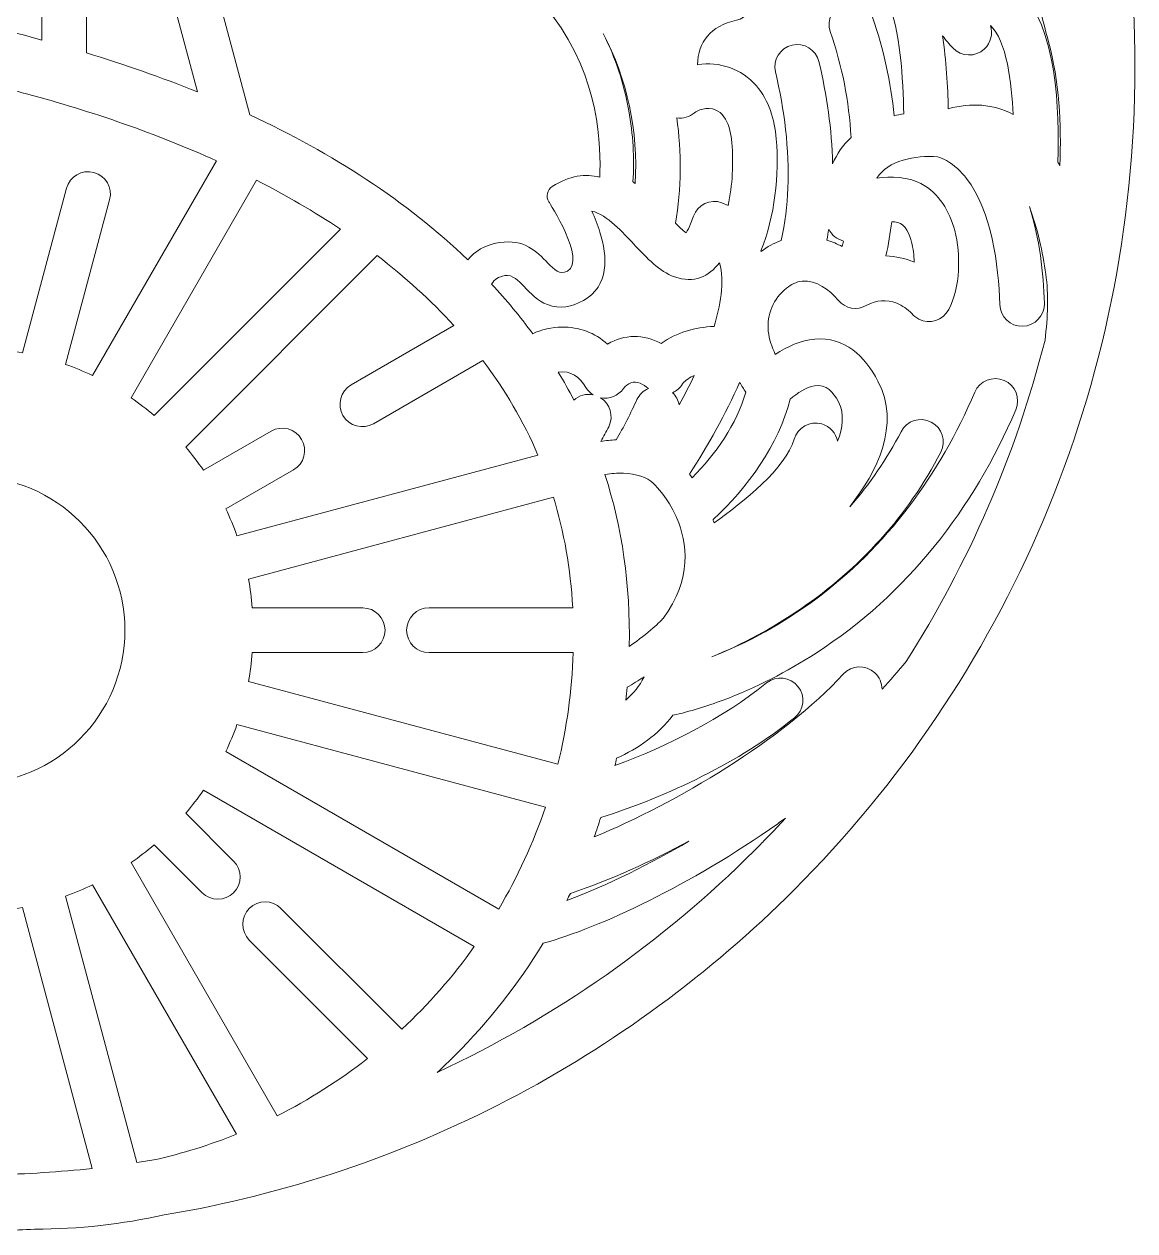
# Model space of a CAD drawing. Header units: millimetres. Extents: x -203 to 203, y -203 to 203.
# Drawn here: x 9.2 to 203.2, y -203.2 to 7.4 of the extents above; entities that cross this region are included whole.
import ezdxf

# ---------------------------------------------------------------- set-up
doc = ezdxf.new("R2010")
doc.units = ezdxf.units.MM
doc.header["$MEASUREMENT"] = 0
doc.layers.add('Layer 1', color=7, linetype='Continuous')

msp = doc.modelspace()

# ---------------------------------------------------------------- linework, layer by layer
at = {"layer": 'Layer 1', "lineweight": 9}
for points, knots in [([(33.7208, -200.4134), (76.3242, -193.2977), (114.4402, -172.9273), (143.6838, -143.6838), (180.4558, -106.9117), (203.2, -56.1117), (203.2, 0), (203.2, 56.1116), (180.4558, 106.9117), (143.6838, 143.6838), (108.1613, 179.2061), (61.0701, 200.2619), (10.8867, 202.9111), (9.3566, 202.9111), (7.8348, 203.165), (6.3208, 203.0996), (4.2214, 203.1637), (2.115, 203.2), (0, 203.2), (-112.2233, 203.2), (-203.2, 112.2234), (-203.2, 0), (-203.2, -112.2232), (-112.2236, -203.2), (0, -203.2), (3.7048, -203.2), (7.3858, -203.0983), (11.0418, -202.9022), (18.8322, -202.8955), (26.4212, -202.0358), (33.7208, -200.4134)], [0, 0, 0, 0, 0.1, 0.1, 0.1, 0.2, 0.2, 0.2, 0.3, 0.3, 0.3, 0.4, 0.4, 0.4, 0.5, 0.5, 0.5, 0.6, 0.6, 0.6, 0.7, 0.7, 0.7, 0.8, 0.8, 0.8, 0.9, 0.9, 0.9, 1, 1, 1, 1]), ([(48.6383, -8.3694), (48.6383, -8.3694), (30.4174, 59.6317), (30.4174, 59.6317), (31.1549, 60.2118), (31.8751, 60.8129), (32.5777, 61.4335), (32.5777, 61.4335), (45.6636, 38.768), (45.6636, 38.768), (46.7364, 36.9099), (49.1191, 36.2653), (50.9801, 37.3347), (52.8431, 38.4053), (53.4896, 40.7951), (52.4149, 42.6567), (52.4149, 42.6567), (38.1969, 67.2829), (38.1969, 67.2829), (38.6138, 67.7949), (39.021, 68.315), (39.4175, 68.8437), (39.4175, 68.8437), (64.9685, 43.2927), (64.9685, 43.2927), (58.2747, 37.4496), (56.0941, 28.1537), (60.135, 19.8271), (66.1762, 7.3785), (79.4899, 11.5188), (79.5283, 11.5302), (79.5283, 11.5302), (79.5276, 11.5323), (79.5276, 11.5323), (80.9887, 11.9663), (81.4278, 13.9235), (80.1917, 14.9157), (77.9375, 16.7252), (79.2046, 22.2862), (84.0438, 22.2801), (85.0505, 22.2788), (86.1875, 22.0588), (87.4521, 21.5612), (87.6255, 21.4539), (87.8158, 21.3736), (88.0162, 21.3246), (91.5886, 19.7319), (96.122, 15.9773), (101.5777, 8.811), (109.6898, -1.8444), (110.0396, -14.0765), (109.7494, -19.2805), (107.2789, -18.6391), (104.546, -18.9471), (101.4758, -20.8885), (100.5586, -21.4694), (100.2893, -22.6831), (100.8807, -23.5949), (100.8995, -23.624), (107.4999, -33.7707), (104.1008, -35.6452), (102.7522, -36.3889), (101.7912, -35.3951), (100.6979, -34.2643), (98.7512, -32.251), (96.5731, -29.9984), (92.2611, -30.6784), (89.6619, -31.0882), (87.8996, -32.259), (86.7053, -33.6824), (76.0108, -23.4243), (63.1143, -15.1296), (48.6383, -8.3694)], [0, 0, 0, 0, 0.04166667, 0.04166667, 0.04166667, 0.08333333, 0.08333333, 0.08333333, 0.125, 0.125, 0.125, 0.16666667, 0.16666667, 0.16666667, 0.20833333, 0.20833333, 0.20833333, 0.25, 0.25, 0.25, 0.29166667, 0.29166667, 0.29166667, 0.33333333, 0.33333333, 0.33333333, 0.375, 0.375, 0.375, 0.41666667, 0.41666667, 0.41666667, 0.45833333, 0.45833333, 0.45833333, 0.5, 0.5, 0.5, 0.54166667, 0.54166667, 0.54166667, 0.58333333, 0.58333333, 0.58333333, 0.625, 0.625, 0.625, 0.66666667, 0.66666667, 0.66666667, 0.70833333, 0.70833333, 0.70833333, 0.75, 0.75, 0.75, 0.79166667, 0.79166667, 0.79166667, 0.83333333, 0.83333333, 0.83333333, 0.875, 0.875, 0.875, 0.91666667, 0.91666667, 0.91666667, 0.95833333, 0.95833333, 0.95833333, 1, 1, 1, 1]), ([(12.3091, 4.6638), (6.8804, 6.1347), (1.8939, 7.6217), (-3.366, 9.4246), (-3.366, 9.4246), (7.4175, 49.6692), (7.4175, 49.6692), (9.0766, 49.92), (10.7087, 50.2529), (12.3091, 50.6649), (12.3091, 50.6649), (12.3091, 40.9651), (12.3091, 40.9651), (12.3091, 38.8096), (14.0577, 37.0611), (16.2132, 37.0611), (18.3686, 37.0611), (20.1172, 38.8096), (20.1172, 40.9651), (20.1172, 40.9651), (20.1172, 53.3988), (20.1172, 53.3988), (21.2873, 53.9232), (22.4331, 54.4921), (23.5528, 55.103), (23.5528, 55.103), (39.4929, -4.3864), (39.4929, -4.3864), (33.2121, -1.8376), (26.7275, 0.4301), (20.1172, 2.4338), (20.1172, 2.4338), (20.1172, 25.8228), (20.1172, 25.8228), (20.1172, 27.9783), (18.3686, 29.7268), (16.2132, 29.7268), (14.0577, 29.7268), (12.3091, 27.9783), (12.3091, 25.8228), (12.3091, 25.8228), (12.3091, 4.6638), (12.3091, 4.6638)], [0, 0, 0, 0, 0.07142857, 0.07142857, 0.07142857, 0.14285714, 0.14285714, 0.14285714, 0.21428571, 0.21428571, 0.21428571, 0.28571429, 0.28571429, 0.28571429, 0.35714286, 0.35714286, 0.35714286, 0.42857143, 0.42857143, 0.42857143, 0.5, 0.5, 0.5, 0.57142857, 0.57142857, 0.57142857, 0.64285714, 0.64285714, 0.64285714, 0.71428571, 0.71428571, 0.71428571, 0.78571429, 0.78571429, 0.78571429, 0.85714286, 0.85714286, 0.85714286, 0.92857143, 0.92857143, 0.92857143, 1, 1, 1, 1]), ([(174.2549, 16.4561), (176.8332, 15.7377), (179.3713, 17.8007), (179.1924, 20.4743), (179.0109, 23.1886), (179.1601, 27.1825), (181.8789, 28.7127), (182.8699, 29.2705), (184.0782, 29.4579), (185.2877, 29.4417), (183.6302, 25.5168), (184.4006, 20.478), (185.2057, 16.3915), (186.001, 12.3547), (187.0604, 8.3226), (188.1256, 4.3493), (189.9583, -2.4869), (190.4322, -9.9631), (190.0858, -17.2313), (189.9682, -17.0095), (189.8481, -16.7893), (189.7256, -16.5708), (190.097, -8.1359), (189.5603, 7.5185), (183.0011, 13.1653), (181.3748, 14.5653), (178.8954, 14.3798), (177.4955, 12.7535), (176.5888, 11.7001), (176.3471, 10.289), (176.7314, 9.045), (175.3664, 10.5774), (173.8632, 12.7027), (173.7125, 14.7184), (173.6735, 15.2387), (173.7429, 16.1488), (174.2549, 16.4561)], [0, 0, 0, 0, 0.08333333, 0.08333333, 0.08333333, 0.16666667, 0.16666667, 0.16666667, 0.25, 0.25, 0.25, 0.33333333, 0.33333333, 0.33333333, 0.41666667, 0.41666667, 0.41666667, 0.5, 0.5, 0.5, 0.58333333, 0.58333333, 0.58333333, 0.66666667, 0.66666667, 0.66666667, 0.75, 0.75, 0.75, 0.83333333, 0.83333333, 0.83333333, 0.91666667, 0.91666667, 0.91666667, 1, 1, 1, 1]), ([(126.8315, 0.362), (126.8842, 4.3836), (129.091, 7.0794), (133.6246, 8.132), (135.4039, 8.5451), (136.661, 10.1396), (136.6485, 11.9565), (136.7019, 12.8447), (137.0742, 13.8771), (137.5236, 14.6234), (138.6475, 16.4898), (140.565, 17.4425), (142.6445, 17.8736), (144.6112, 18.2814), (146.8691, 18.2781), (148.5104, 16.9611), (148.9896, 16.5766), (149.5934, 15.8876), (149.8175, 15.2988), (150.583, 13.2884), (152.8422, 12.2753), (154.8526, 13.0407), (155.0307, 13.1084), (155.2036, 13.1892), (155.3699, 13.2821), (155.957, 13.545), (156.7104, 13.6868), (157.3407, 13.6228), (158.705, 13.4844), (159.53, 12.4155), (160.0829, 11.2507), (162.2141, 6.7604), (162.7458, -2.3919), (162.8457, -8.2196), (162.2832, -8.3109), (161.7233, -8.4215), (161.1688, -8.5533), (160.5962, -2.6314), (159.3182, 3.0098), (157.3991, 8.6523), (156.706, 10.6899), (154.4932, 11.7833), (152.4544, 11.0927), (150.4142, 10.4016), (149.3187, 8.1846), (150.0124, 6.1448), (152.0801, 0.0656), (153.3004, -5.9419), (153.6348, -12.346), (152.1768, -13.687), (151.1298, -15.2439), (150.4166, -16.9374), (150.2784, -10.9342), (149.4214, -4.9317), (148.0319, 0.8984), (147.5348, 2.9841), (145.4217, 4.2885), (143.3347, 3.794), (141.2462, 3.2994), (139.9392, 1.182), (140.437, -0.9064), (142.0079, -7.4978), (142.8668, -14.3791), (142.6023, -21.1619), (142.4859, -24.1441), (142.1526, -27.3633), (141.4357, -30.318), (140.1927, -30.7786), (139.0119, -31.4383), (137.9488, -32.2217), (137.9375, -32.1799), (137.926, -32.1379), (137.9143, -32.096), (140.3196, -26.1123), (141.1377, -18.8708), (140.5759, -12.5461), (140.2814, -9.2305), (139.3161, -5.8715), (137.1, -3.3123), (134.5123, -0.3238), (130.7082, 0.9573), (126.8315, 0.362)], [0, 0, 0, 0, 0.03703704, 0.03703704, 0.03703704, 0.07407407, 0.07407407, 0.07407407, 0.11111111, 0.11111111, 0.11111111, 0.14814815, 0.14814815, 0.14814815, 0.18518519, 0.18518519, 0.18518519, 0.22222222, 0.22222222, 0.22222222, 0.25925926, 0.25925926, 0.25925926, 0.2962963, 0.2962963, 0.2962963, 0.33333333, 0.33333333, 0.33333333, 0.37037037, 0.37037037, 0.37037037, 0.40740741, 0.40740741, 0.40740741, 0.44444444, 0.44444444, 0.44444444, 0.48148148, 0.48148148, 0.48148148, 0.51851852, 0.51851852, 0.51851852, 0.55555556, 0.55555556, 0.55555556, 0.59259259, 0.59259259, 0.59259259, 0.62962963, 0.62962963, 0.62962963, 0.66666667, 0.66666667, 0.66666667, 0.7037037, 0.7037037, 0.7037037, 0.74074074, 0.74074074, 0.74074074, 0.77777778, 0.77777778, 0.77777778, 0.81481481, 0.81481481, 0.81481481, 0.85185185, 0.85185185, 0.85185185, 0.88888889, 0.88888889, 0.88888889, 0.92592593, 0.92592593, 0.92592593, 0.96296296, 0.96296296, 0.96296296, 1, 1, 1, 1]), ([(170.6185, -7.3122), (170.5289, -3.4965), (170.2647, 1.1342), (169.6062, 5.4349), (170.1807, 4.6814), (170.7944, 3.9649), (171.426, 3.2913), (172.8989, 1.7205), (175.3722, 1.6458), (176.9401, 3.1208), (178.0825, 4.1957), (178.4315, 5.7988), (177.9662, 7.1964), (180.8231, 4.6445), (181.6933, -2.9258), (181.9358, -8.3337), (178.4579, -6.477), (174.5983, -6.2407), (170.6185, -7.3122)], [0, 0, 0, 0, 0.16666667, 0.16666667, 0.16666667, 0.33333333, 0.33333333, 0.33333333, 0.5, 0.5, 0.5, 0.66666667, 0.66666667, 0.66666667, 0.83333333, 0.83333333, 0.83333333, 1, 1, 1, 1]), ([(114.8341, -7.6935), (113.9933, -2.966), (112.5102, 1.5867), (110.3436, 5.814), (114.6036, -2.1444), (116.4781, -11.3024), (115.9491, -20.3835), (115.8203, -20.2829), (115.6905, -20.1837), (115.5596, -20.0859), (115.8299, -15.9882), (115.5456, -11.6949), (114.8341, -7.6935)], [0, 0, 0, 0, 0.25, 0.25, 0.25, 0.5, 0.5, 0.5, 0.75, 0.75, 0.75, 1, 1, 1, 1]), ([(-8.9361, -49.9237), (-8.9361, -49.9237), (-18.5999, -13.8576), (-18.5999, -13.8576), (-18.7136, -13.4333), (-18.8945, -13.0435), (-19.1277, -12.697), (-16.7758, -7.6271), (-15.2485, -2.7076), (-14.7331, 1.2294), (-14.7331, 1.2294), (-14.4875, 3.1051), (-14.4875, 3.1051), (-13.8643, 2.8643), (-13.2392, 2.6261), (-12.6123, 2.3917), (-9.7439, 1.3141), (-6.8391, 0.2915), (-3.9041, -0.6762), (-3.9041, -0.6762), (-3.9041, -21.4987), (-3.9041, -21.4987), (-3.9041, -23.6542), (-2.1556, -25.4027), (-0.0001, -25.4027), (2.1554, -25.4027), (3.9039, -23.6542), (3.9039, -21.4987), (3.9039, -21.4987), (3.9039, -3.1034), (3.9039, -3.1034), (5.8033, -3.6596), (7.7119, -4.1948), (9.6286, -4.7083), (21.1554, -7.7969), (32.3636, -11.669), (42.8076, -16.4119), (42.8076, -16.4119), (21.1714, -53.8867), (21.1714, -53.8867), (19.6473, -53.1597), (18.0801, -52.5085), (16.4743, -51.9385), (16.4743, -51.9385), (24.1719, -23.211), (24.1719, -23.211), (24.7272, -21.1389), (23.4824, -18.987), (21.4101, -18.4334), (19.3386, -17.88), (17.1891, -19.1234), (16.6342, -21.1942), (16.6342, -21.1942), (8.936, -49.9238), (8.936, -49.9238), (7.2858, -49.6212), (5.6071, -49.4005), (3.9039, -49.2669), (3.9039, -49.2669), (3.9039, -34.5135), (3.9039, -34.5135), (3.9039, -32.3581), (2.1554, -30.6095), (-0.0001, -30.6095), (-2.1556, -30.6095), (-3.9041, -32.3581), (-3.9041, -34.5135), (-3.9041, -34.5135), (-3.9041, -49.2669), (-3.9041, -49.2669), (-5.6073, -49.4005), (-7.2861, -49.6211), (-8.9361, -49.9237)], [0, 0, 0, 0, 0.04166667, 0.04166667, 0.04166667, 0.08333333, 0.08333333, 0.08333333, 0.125, 0.125, 0.125, 0.16666667, 0.16666667, 0.16666667, 0.20833333, 0.20833333, 0.20833333, 0.25, 0.25, 0.25, 0.29166667, 0.29166667, 0.29166667, 0.33333333, 0.33333333, 0.33333333, 0.375, 0.375, 0.375, 0.41666667, 0.41666667, 0.41666667, 0.45833333, 0.45833333, 0.45833333, 0.5, 0.5, 0.5, 0.54166667, 0.54166667, 0.54166667, 0.58333333, 0.58333333, 0.58333333, 0.625, 0.625, 0.625, 0.66666667, 0.66666667, 0.66666667, 0.70833333, 0.70833333, 0.70833333, 0.75, 0.75, 0.75, 0.79166667, 0.79166667, 0.79166667, 0.83333333, 0.83333333, 0.83333333, 0.875, 0.875, 0.875, 0.91666667, 0.91666667, 0.91666667, 0.95833333, 0.95833333, 0.95833333, 1, 1, 1, 1]), ([(122.986, -27.2874), (124.0629, -21.3722), (124.0529, -14.8093), (123.2073, -8.9229), (124.2883, -9.0774), (125.4284, -8.7832), (126.3131, -8.0174), (126.8054, -7.5914), (127.6497, -7.3629), (128.2833, -7.3067), (131.6334, -7.0092), (132.5709, -10.4935), (132.8137, -13.227), (133.1368, -16.8638), (132.9331, -20.6216), (132.1644, -24.2216), (132.1644, -24.2216), (131.0904, -23.7197), (131.0904, -23.7197), (129.0609, -23.004), (126.832, -24.0709), (126.115, -26.0996), (125.9324, -26.6163), (125.3493, -28.1887), (124.8546, -28.992), (124.2821, -28.5759), (123.5517, -27.8649), (122.986, -27.2874)], [0, 0, 0, 0, 0.11111111, 0.11111111, 0.11111111, 0.22222222, 0.22222222, 0.22222222, 0.33333333, 0.33333333, 0.33333333, 0.44444444, 0.44444444, 0.44444444, 0.55555556, 0.55555556, 0.55555556, 0.66666667, 0.66666667, 0.66666667, 0.77777778, 0.77777778, 0.77777778, 0.88888889, 0.88888889, 0.88888889, 1, 1, 1, 1]), ([(109.9394, -131.0468), (121.764, -127.2913), (134.0842, -121.4184), (143.7782, -113.6408), (145.4556, -112.295), (145.7225, -109.8335), (144.3754, -108.1578), (143.0289, -106.4831), (140.571, -106.2166), (138.8952, -107.561), (131.2164, -113.7219), (121.6704, -118.5685), (112.4146, -121.9643), (112.5086, -121.5446), (112.6, -121.1241), (112.6889, -120.7025), (116.5037, -118.9843), (119.9762, -116.5692), (122.5216, -113.2009), (125.4979, -112.5487), (128.4965, -111.5951), (131.3298, -110.534), (137.0048, -108.4084), (142.4645, -105.6243), (147.5487, -102.3299), (163.447, -92.0284), (175.0076, -77.215), (182.4196, -59.8602), (183.262, -57.8878), (182.3324, -55.5826), (180.3595, -54.743), (178.3879, -53.9039), (176.087, -54.8318), (175.2456, -56.8018), (169.1001, -71.1912), (159.8724, -83.7769), (147.2367, -93.1004), (141.844, -97.0796), (135.6943, -100.5373), (129.3054, -102.9933), (134.7372, -100.8092), (140.0701, -97.8916), (144.7896, -94.6715), (155.117, -87.6249), (163.5674, -78.4087), (169.3036, -67.2628), (170.2883, -65.3493), (169.5366, -62.9976), (167.6235, -62.0114), (165.7097, -61.0251), (163.3559, -61.7775), (162.3706, -63.6921), (159.9182, -68.4572), (156.912, -72.8287), (153.4307, -76.7847), (158.231, -70.6533), (162.3058, -62.4739), (158.3391, -54.8788), (156.0772, -50.5482), (152.5235, -47.097), (147.3193, -47.5342), (144.862, -47.7405), (142.489, -48.8039), (140.4124, -50.1953), (139.7862, -48.9246), (139.3335, -47.5642), (139.1948, -46.1602), (138.9061, -43.2372), (140.0779, -40.4632), (142.3893, -38.6468), (143.1898, -38.0178), (144.0652, -37.5187), (145.0921, -37.4129), (147.6062, -37.235), (149.8094, -38.9271), (151.3784, -40.7192), (152.6562, -42.2365), (154.6656, -42.5986), (156.3992, -41.6176), (158.0934, -40.7034), (159.8231, -40.5509), (161.6125, -41.2858), (162.5361, -41.6652), (163.5303, -42.3247), (164.2357, -43.0523), (164.5692, -43.457), (164.9807, -43.7896), (165.4468, -44.0318), (167.3585, -45.0256), (169.7157, -44.2808), (170.7096, -42.3691), (172.7327, -38.4775), (172.8253, -32.7294), (171.7375, -28.6013), (170.8535, -25.2471), (169.018, -22.0438), (165.8525, -20.3982), (163.6209, -19.2381), (160.5848, -19.0189), (158.1592, -19.4188), (159.134, -17.895), (160.6877, -16.884), (162.7327, -16.2824), (164.5312, -15.7536), (166.8619, -15.5456), (168.7556, -15.7336), (169.2558, -15.8421), (169.8787, -16.1401), (170.3042, -16.3789), (171.6717, -17.1461), (172.8501, -18.2862), (173.8066, -19.5176), (178.2484, -25.2357), (179.4015, -34.5457), (179.6053, -41.5116), (179.668, -43.6593), (181.459, -45.3557), (183.6077, -45.2966), (185.7584, -45.2377), (187.459, -43.4421), (187.3962, -41.2907), (187.242, -36.0098), (186.5666, -29.9591), (184.7713, -24.4052), (186.2122, -28.1977), (187.0983, -32.4145), (187.6394, -36.1815), (188.1447, -39.699), (188.0117, -43.6811), (187.5108, -47.7033), (182.3977, -67.8615), (174.1215, -86.7581), (163.2381, -103.8319), (161.8959, -105.4744), (160.4968, -107.0801), (159.0497, -108.6476), (159.0483, -107.5882), (158.6191, -106.5326), (157.776, -105.7654), (156.1861, -104.3186), (153.7162, -104.4355), (152.2677, -106.023), (141.8441, -117.4462), (123.0418, -128.5411), (108.7788, -134.4397), (109.1843, -133.3175), (109.5718, -132.1868), (109.9394, -131.0468)], [0, 0, 0, 0, 0.02040816, 0.02040816, 0.02040816, 0.04081633, 0.04081633, 0.04081633, 0.06122449, 0.06122449, 0.06122449, 0.08163265, 0.08163265, 0.08163265, 0.10204082, 0.10204082, 0.10204082, 0.12244898, 0.12244898, 0.12244898, 0.14285714, 0.14285714, 0.14285714, 0.16326531, 0.16326531, 0.16326531, 0.18367347, 0.18367347, 0.18367347, 0.20408163, 0.20408163, 0.20408163, 0.2244898, 0.2244898, 0.2244898, 0.24489796, 0.24489796, 0.24489796, 0.26530612, 0.26530612, 0.26530612, 0.28571429, 0.28571429, 0.28571429, 0.30612245, 0.30612245, 0.30612245, 0.32653061, 0.32653061, 0.32653061, 0.34693878, 0.34693878, 0.34693878, 0.36734694, 0.36734694, 0.36734694, 0.3877551, 0.3877551, 0.3877551, 0.40816327, 0.40816327, 0.40816327, 0.42857143, 0.42857143, 0.42857143, 0.44897959, 0.44897959, 0.44897959, 0.46938776, 0.46938776, 0.46938776, 0.48979592, 0.48979592, 0.48979592, 0.51020408, 0.51020408, 0.51020408, 0.53061224, 0.53061224, 0.53061224, 0.55102041, 0.55102041, 0.55102041, 0.57142857, 0.57142857, 0.57142857, 0.59183673, 0.59183673, 0.59183673, 0.6122449, 0.6122449, 0.6122449, 0.63265306, 0.63265306, 0.63265306, 0.65306122, 0.65306122, 0.65306122, 0.67346939, 0.67346939, 0.67346939, 0.69387755, 0.69387755, 0.69387755, 0.71428571, 0.71428571, 0.71428571, 0.73469388, 0.73469388, 0.73469388, 0.75510204, 0.75510204, 0.75510204, 0.7755102, 0.7755102, 0.7755102, 0.79591837, 0.79591837, 0.79591837, 0.81632653, 0.81632653, 0.81632653, 0.83673469, 0.83673469, 0.83673469, 0.85714286, 0.85714286, 0.85714286, 0.87755102, 0.87755102, 0.87755102, 0.89795918, 0.89795918, 0.89795918, 0.91836735, 0.91836735, 0.91836735, 0.93877551, 0.93877551, 0.93877551, 0.95918367, 0.95918367, 0.95918367, 0.97959184, 0.97959184, 0.97959184, 1, 1, 1, 1]), ([(31.9436, -60.8836), (30.6563, -59.7851), (29.3121, -58.7512), (27.9154, -57.7882), (27.9154, -57.7882), (49.8461, -19.803), (49.8461, -19.803), (54.9654, -22.4189), (59.8611, -25.2648), (64.4738, -28.3533), (64.4738, -28.3533), (31.9436, -60.8836), (31.9436, -60.8836)], [0, 0, 0, 0, 0.25, 0.25, 0.25, 0.5, 0.5, 0.5, 0.75, 0.75, 0.75, 1, 1, 1, 1]), ([(103.1056, -45.4388), (101.5931, -45.4725), (99.3951, -45.8741), (98.0586, -46.6114), (95.8459, -43.5891), (93.4427, -40.6949), (90.8697, -37.923), (91.3679, -37.1248), (92.0961, -36.6174), (93.1599, -36.4496), (94.5878, -36.2245), (95.5916, -37.3926), (96.4887, -38.3203), (97.7064, -39.5798), (98.948, -40.8613), (100.6121, -41.5187), (102.7898, -42.3789), (104.9343, -41.8651), (106.9192, -40.7704), (111.4161, -38.2905), (111.1346, -33.1139), (109.7954, -28.8506), (109.4046, -27.6062), (108.9156, -26.3731), (108.3632, -25.171), (111.0635, -25.8751), (113.8198, -28.9376), (115.7305, -30.9735), (115.7305, -30.9735), (116.0207, -31.2824), (116.0207, -31.2824), (117.9003, -33.2831), (120.1666, -35.732), (122.8001, -36.6634), (126.2508, -37.8837), (128.8047, -36.5783), (130.6696, -34.1962), (131.6705, -37.5168), (130.7679, -41.9205), (129.7171, -45.319), (126.4254, -45.4578), (123.1618, -46.3593), (120.4969, -48.2994), (117.3775, -46.6729), (114.0992, -46.644), (111.1169, -48.3981), (108.9009, -46.4362), (106.1742, -45.3706), (103.1056, -45.4388)], [0, 0, 0, 0, 0.0625, 0.0625, 0.0625, 0.125, 0.125, 0.125, 0.1875, 0.1875, 0.1875, 0.25, 0.25, 0.25, 0.3125, 0.3125, 0.3125, 0.375, 0.375, 0.375, 0.4375, 0.4375, 0.4375, 0.5, 0.5, 0.5, 0.5625, 0.5625, 0.5625, 0.625, 0.625, 0.625, 0.6875, 0.6875, 0.6875, 0.75, 0.75, 0.75, 0.8125, 0.8125, 0.8125, 0.875, 0.875, 0.875, 0.9375, 0.9375, 0.9375, 1, 1, 1, 1]), ([(159.7392, -33.0046), (160.1502, -31.0291), (160.4956, -29.0368), (160.7739, -27.0398), (161.1123, -27.0578), (161.4498, -27.0993), (161.7825, -27.159), (163.141, -27.4029), (163.892, -29.4352), (164.1957, -30.5873), (164.4861, -31.6895), (164.6399, -32.9063), (164.6483, -34.1106), (163.0855, -33.4455), (161.4357, -33.0578), (159.7392, -33.0046)], [0, 0, 0, 0, 0.2, 0.2, 0.2, 0.4, 0.4, 0.4, 0.6, 0.6, 0.6, 0.8, 0.8, 0.8, 1, 1, 1, 1]), ([(152.1093, -31.3945), (151.25, -30.9248), (150.3508, -30.5319), (149.4185, -30.2352), (149.539, -29.6055), (149.6475, -28.9714), (149.7446, -28.3343), (150.25, -29.3696), (151.1952, -30.1313), (152.3076, -30.4096), (152.2435, -30.7383), (152.1774, -31.0667), (152.1093, -31.3945)], [0, 0, 0, 0, 0.25, 0.25, 0.25, 0.5, 0.5, 0.5, 0.75, 0.75, 0.75, 1, 1, 1, 1]), ([(40.5598, -70.4325), (39.5967, -69.0358), (38.5628, -67.6917), (37.4643, -66.4043), (37.4643, -66.4043), (70.9045, -32.9642), (70.9045, -32.9642), (75.7454, -36.6815), (80.2389, -40.7341), (84.2889, -45.1856), (84.2889, -45.1856), (66.3472, -55.5441), (66.3472, -55.5441), (64.4892, -56.6169), (63.8446, -58.9995), (64.914, -60.8605), (65.9846, -62.7236), (68.3744, -63.3701), (70.236, -62.2953), (70.236, -62.2953), (89.3425, -51.2642), (89.3425, -51.2642), (93.1936, -56.3567), (96.4389, -61.8577), (98.9684, -67.7903), (98.9684, -67.7903), (46.4095, -81.8735), (46.4095, -81.8735), (45.8395, -80.2678), (45.1883, -78.7005), (44.4612, -77.1764), (44.4612, -77.1764), (56.2715, -70.3579), (56.2715, -70.3579), (58.1295, -69.2851), (58.7741, -66.9024), (57.7047, -65.0414), (56.6342, -63.1783), (54.2443, -62.5318), (52.3828, -63.6066), (52.3828, -63.6066), (40.5598, -70.4325), (40.5598, -70.4325)], [0, 0, 0, 0, 0.07142857, 0.07142857, 0.07142857, 0.14285714, 0.14285714, 0.14285714, 0.21428571, 0.21428571, 0.21428571, 0.28571429, 0.28571429, 0.28571429, 0.35714286, 0.35714286, 0.35714286, 0.42857143, 0.42857143, 0.42857143, 0.5, 0.5, 0.5, 0.57142857, 0.57142857, 0.57142857, 0.64285714, 0.64285714, 0.64285714, 0.71428571, 0.71428571, 0.71428571, 0.78571429, 0.78571429, 0.78571429, 0.85714286, 0.85714286, 0.85714286, 0.92857143, 0.92857143, 0.92857143, 1, 1, 1, 1]), ([(105.2396, -58.1633), (104.3829, -56.5116), (103.4745, -54.8922), (102.5168, -53.3044), (104.7198, -52.9662), (106.2448, -54.1641), (107.3554, -55.9844), (107.6814, -56.5187), (108.1178, -56.9468), (108.6181, -57.2573), (107.4078, -57.0081), (106.1517, -57.3537), (105.2396, -58.1633)], [0, 0, 0, 0, 0.25, 0.25, 0.25, 0.5, 0.5, 0.5, 0.75, 0.75, 0.75, 1, 1, 1, 1]), ([(111.3261, -62.8199), (112.2309, -61.0025), (111.5848, -58.8157), (109.8931, -57.7664), (111.4772, -58.0958), (112.9674, -57.468), (113.9224, -56.1263), (114.2261, -55.7238), (114.7291, -55.332), (115.1946, -55.1609), (116.2976, -54.7554), (117.426, -55.4594), (118.2478, -56.1595), (117.3962, -56.5267), (116.6714, -57.1961), (116.2518, -58.1012), (115.2268, -60.3127), (113.9013, -63.0234), (112.6186, -65.1115), (111.7219, -65.145), (110.8215, -65.2368), (109.9283, -65.3833), (110.4217, -64.5442), (110.8931, -63.6895), (111.3261, -62.8199)], [0, 0, 0, 0, 0.125, 0.125, 0.125, 0.25, 0.25, 0.25, 0.375, 0.375, 0.375, 0.5, 0.5, 0.5, 0.625, 0.625, 0.625, 0.75, 0.75, 0.75, 0.875, 0.875, 0.875, 1, 1, 1, 1]), ([(123.6192, -58.9936), (123.4626, -58.1957), (123.0593, -57.4536), (122.4537, -56.8873), (123.2333, -56.5541), (123.7734, -56.0578), (124.2345, -55.3477), (124.6093, -54.7703), (125.6211, -54.1617), (126.2696, -53.8788), (125.4415, -55.6032), (124.5518, -57.3097), (123.6192, -58.9936)], [0, 0, 0, 0, 0.25, 0.25, 0.25, 0.5, 0.5, 0.5, 0.75, 0.75, 0.75, 1, 1, 1, 1]), ([(125.4354, -71.1114), (128.6653, -66.051), (131.7643, -60.6427), (134.1857, -55.0821), (134.527, -55.6722), (134.8922, -56.2488), (135.2774, -56.8114), (133.6252, -62.37), (130.0226, -67.5959), (125.8973, -71.7445), (125.7463, -71.5312), (125.5923, -71.3201), (125.4354, -71.1114)], [0, 0, 0, 0, 0.25, 0.25, 0.25, 0.5, 0.5, 0.5, 0.75, 0.75, 0.75, 1, 1, 1, 1]), ([(129.7123, -79.6021), (129.6586, -79.4131), (129.6026, -79.2249), (129.5442, -79.0373), (135.6287, -73.4903), (140.9303, -65.9686), (143.0314, -58.0164), (144.2039, -56.9724), (145.7971, -55.915), (147.2828, -55.6757), (149.3345, -55.3454), (150.5583, -56.8127), (151.432, -58.4857), (152.5278, -60.5838), (152.2079, -63.0275), (151.2845, -65.3749), (151.0167, -63.9704), (149.9839, -62.7626), (148.5179, -62.3456), (146.4495, -61.757), (144.2884, -62.9613), (143.6974, -65.0285), (142.274, -70.0081), (134.8882, -75.965), (129.7123, -79.6021)], [0, 0, 0, 0, 0.125, 0.125, 0.125, 0.25, 0.25, 0.25, 0.375, 0.375, 0.375, 0.5, 0.5, 0.5, 0.625, 0.625, 0.625, 0.75, 0.75, 0.75, 0.875, 0.875, 0.875, 1, 1, 1, 1]), ([(-0.0001, -125.1875), (-14.8235, -125.1875), (-26.8397, -113.1716), (-26.8397, -98.348), (-26.8397, -83.5245), (-14.8236, -71.5085), (-0.0001, -71.5085), (14.8234, -71.5085), (26.8395, -83.5244), (26.8395, -98.348), (26.8395, -113.1718), (14.8234, -125.1875), (-0.0001, -125.1875)], [0, 0, 0, 0, 0.25, 0.25, 0.25, 0.5, 0.5, 0.5, 0.75, 0.75, 0.75, 1, 1, 1, 1]), ([(114.9074, -101.1863), (114.9076, -101.1728), (114.9069, -101.1601), (114.9059, -101.1478), (115.1074, -90.3982), (113.6616, -80.4622), (110.6731, -71.1835), (111.7663, -70.99), (112.8534, -70.9119), (113.8898, -70.9495), (116.1043, -71.0299), (118.0258, -71.6276), (119.1458, -72.7431), (119.1864, -72.7874), (119.2293, -72.8301), (119.2746, -72.8711), (119.6064, -73.1995), (121.6254, -75.2742), (123.0945, -78.5206), (123.1256, -78.6069), (123.1633, -78.6916), (123.2073, -78.7741), (125.0794, -83.0747), (125.9231, -89.3339), (120.8141, -96.2945), (120.4374, -96.6958), (118.4022, -98.7971), (114.9074, -101.1863)], [0, 0, 0, 0, 0.11111111, 0.11111111, 0.11111111, 0.22222222, 0.22222222, 0.22222222, 0.33333333, 0.33333333, 0.33333333, 0.44444444, 0.44444444, 0.44444444, 0.55555556, 0.55555556, 0.55555556, 0.66666667, 0.66666667, 0.66666667, 0.77777778, 0.77777778, 0.77777778, 0.88888889, 0.88888889, 0.88888889, 1, 1, 1, 1]), ([(49.0818, -94.4517), (48.9482, -92.7458), (48.7273, -91.0645), (48.4243, -89.4118), (48.4243, -89.4118), (101.6619, -75.1468), (101.6619, -75.1468), (103.5185, -81.1679), (104.6764, -87.5939), (105.0411, -94.4441), (105.0411, -94.4441), (79.9435, -94.4441), (79.9435, -94.4441), (77.788, -94.4441), (76.0395, -96.1927), (76.0395, -98.3481), (76.0395, -100.5036), (77.788, -102.2522), (79.9435, -102.2522), (79.9435, -102.2522), (105.1153, -102.2522), (105.1153, -102.2522), (104.8995, -108.9597), (103.9861, -115.4851), (102.443, -121.7585), (102.443, -121.7585), (48.4243, -107.2842), (48.4243, -107.2842), (48.7273, -105.6317), (48.9481, -103.9503), (49.0817, -102.2443), (49.0817, -102.2443), (68.3748, -102.2444), (68.3748, -102.2444), (70.5259, -102.2444), (72.2711, -100.4993), (72.2711, -98.3481), (72.2711, -96.1969), (70.5259, -94.4518), (68.3748, -94.4518), (68.3748, -94.4518), (49.0818, -94.4517), (49.0818, -94.4517)], [0, 0, 0, 0, 0.07142857, 0.07142857, 0.07142857, 0.14285714, 0.14285714, 0.14285714, 0.21428571, 0.21428571, 0.21428571, 0.28571429, 0.28571429, 0.28571429, 0.35714286, 0.35714286, 0.35714286, 0.42857143, 0.42857143, 0.42857143, 0.5, 0.5, 0.5, 0.57142857, 0.57142857, 0.57142857, 0.64285714, 0.64285714, 0.64285714, 0.71428571, 0.71428571, 0.71428571, 0.78571429, 0.78571429, 0.78571429, 0.85714286, 0.85714286, 0.85714286, 0.92857143, 0.92857143, 0.92857143, 1, 1, 1, 1]), ([(114.3085, -110.5453), (114.3896, -109.8018), (114.4635, -109.0561), (114.5289, -108.3079), (115.5353, -107.7354), (116.5243, -107.1287), (117.4913, -106.4897), (116.7134, -108.055), (115.619, -109.3983), (114.3085, -110.5453)], [0, 0, 0, 0, 0.33333333, 0.33333333, 0.33333333, 0.66666667, 0.66666667, 0.66666667, 1, 1, 1, 1]), ([(92.1125, -147.0268), (92.1125, -147.0268), (44.4628, -119.5162), (44.4628, -119.5162), (45.1893, -117.9931), (45.84, -116.427), (46.4096, -114.8224), (46.4096, -114.8224), (100.2637, -129.2528), (100.2637, -129.2528), (98.1591, -135.5008), (95.4163, -141.4508), (92.1125, -147.0268)], [0, 0, 0, 0, 0.25, 0.25, 0.25, 0.5, 0.5, 0.5, 0.75, 0.75, 0.75, 1, 1, 1, 1]), ([(37.4643, -130.2917), (38.5621, -129.0054), (39.595, -127.6621), (40.5576, -126.2665), (40.5576, -126.2665), (87.8549, -153.5737), (87.8549, -153.5737), (84.127, -158.8148), (79.8853, -163.6418), (75.1805, -168.008), (75.1805, -168.008), (54.0867, -146.9142), (54.0867, -146.9142), (52.5627, -145.3902), (50.09, -145.3902), (48.566, -146.9142), (47.042, -148.4382), (47.042, -150.9109), (48.566, -152.4349), (48.566, -152.4349), (69.2234, -173.0924), (69.2234, -173.0924), (64.3304, -176.9291), (59.0451, -180.2916), (53.4367, -183.112), (53.4367, -183.112), (27.9154, -138.9078), (27.9154, -138.9078), (29.312, -137.9447), (30.6564, -136.911), (31.9436, -135.8125), (31.9436, -135.8125), (40.3098, -144.1788), (40.3098, -144.1788), (41.8338, -145.7028), (44.3066, -145.7028), (45.8306, -144.1788), (47.3546, -142.6548), (47.3546, -140.182), (45.8306, -138.658), (45.8306, -138.658), (37.4643, -130.2917), (37.4643, -130.2917)], [0, 0, 0, 0, 0.07142857, 0.07142857, 0.07142857, 0.14285714, 0.14285714, 0.14285714, 0.21428571, 0.21428571, 0.21428571, 0.28571429, 0.28571429, 0.28571429, 0.35714286, 0.35714286, 0.35714286, 0.42857143, 0.42857143, 0.42857143, 0.5, 0.5, 0.5, 0.57142857, 0.57142857, 0.57142857, 0.64285714, 0.64285714, 0.64285714, 0.71428571, 0.71428571, 0.71428571, 0.78571429, 0.78571429, 0.78571429, 0.85714286, 0.85714286, 0.85714286, 0.92857143, 0.92857143, 0.92857143, 1, 1, 1, 1]), ([(99.8833, -153.0023), (109.762, -150.2365), (125.5447, -142.9493), (140.8338, -132.1219), (141.2855, -131.802), (141.7368, -131.479), (142.1876, -131.1529), (142.1876, -131.1529), (140.0276, -133.4603), (140.0276, -133.4603), (140.0276, -133.4603), (138.4142, -135.1325), (138.4142, -135.1325), (137.8738, -135.6859), (137.3302, -136.2361), (136.7832, -136.7832), (120.8204, -152.746), (102.0816, -165.9274), (81.3599, -175.5473), (82.4264, -174.5685), (83.4735, -173.569), (84.4981, -172.5469), (90.3725, -166.6864), (95.5461, -160.127), (99.8833, -153.0023)], [0, 0, 0, 0, 0.125, 0.125, 0.125, 0.25, 0.25, 0.25, 0.375, 0.375, 0.375, 0.5, 0.5, 0.5, 0.625, 0.625, 0.625, 0.75, 0.75, 0.75, 0.875, 0.875, 0.875, 1, 1, 1, 1]), ([(104.6248, -144.2987), (111.4718, -142.0429), (118.9305, -138.6108), (125.3107, -135.2019), (118.8148, -139.0056), (111.1028, -142.883), (104.0277, -145.5109), (104.2291, -145.1082), (104.4284, -144.7044), (104.6248, -144.2987)], [0, 0, 0, 0, 0.33333333, 0.33333333, 0.33333333, 0.66666667, 0.66666667, 0.66666667, 1, 1, 1, 1]), ([(28.9425, -191.2892), (28.9425, -191.2892), (16.4744, -144.7576), (16.4744, -144.7576), (18.0801, -144.1875), (19.6474, -143.5363), (21.1715, -142.8092), (21.1715, -142.8092), (46.3015, -186.3358), (46.3015, -186.3358), (41.6761, -188.1969), (36.8673, -189.7026), (31.9094, -190.8204), (30.923, -190.9842), (29.9339, -191.1403), (28.9425, -191.2892)], [0, 0, 0, 0, 0.2, 0.2, 0.2, 0.4, 0.4, 0.4, 0.6, 0.6, 0.6, 0.8, 0.8, 0.8, 1, 1, 1, 1]), ([(-21.1341, -192.2951), (-21.1341, -192.2951), (-8.9362, -146.7723), (-8.9362, -146.7723), (-7.2861, -147.0748), (-5.6073, -147.2955), (-3.9041, -147.4291), (-3.9041, -147.4291), (-3.9041, -154.9517), (-3.9041, -154.9517), (-3.9041, -157.1072), (-2.1556, -158.8557), (-0.0001, -158.8557), (2.1554, -158.8557), (3.9039, -157.1072), (3.9039, -154.9517), (3.9039, -154.9517), (3.9039, -147.4291), (3.9039, -147.4291), (5.6072, -147.2955), (7.286, -147.0748), (8.9362, -146.7723), (8.9362, -146.7723), (21.1349, -192.2987), (21.1349, -192.2987), (15.4614, -192.9153), (9.714, -193.2864), (3.9039, -193.4014), (3.9039, -193.4014), (3.9039, -170.094), (3.9039, -170.094), (3.9039, -167.9386), (2.1554, -166.19), (-0.0001, -166.19), (-2.1556, -166.19), (-3.9041, -167.9386), (-3.9041, -170.094), (-3.9041, -170.094), (-3.9041, -193.3977), (-3.9041, -193.3977), (-9.7136, -193.2818), (-15.4608, -192.9116), (-21.1341, -192.2951)], [0, 0, 0, 0, 0.07142857, 0.07142857, 0.07142857, 0.14285714, 0.14285714, 0.14285714, 0.21428571, 0.21428571, 0.21428571, 0.28571429, 0.28571429, 0.28571429, 0.35714286, 0.35714286, 0.35714286, 0.42857143, 0.42857143, 0.42857143, 0.5, 0.5, 0.5, 0.57142857, 0.57142857, 0.57142857, 0.64285714, 0.64285714, 0.64285714, 0.71428571, 0.71428571, 0.71428571, 0.78571429, 0.78571429, 0.78571429, 0.85714286, 0.85714286, 0.85714286, 0.92857143, 0.92857143, 0.92857143, 1, 1, 1, 1])]:
    msp.add_open_spline(points, degree=3, knots=knots, dxfattribs=at)

doc.saveas('drawing.dxf')
